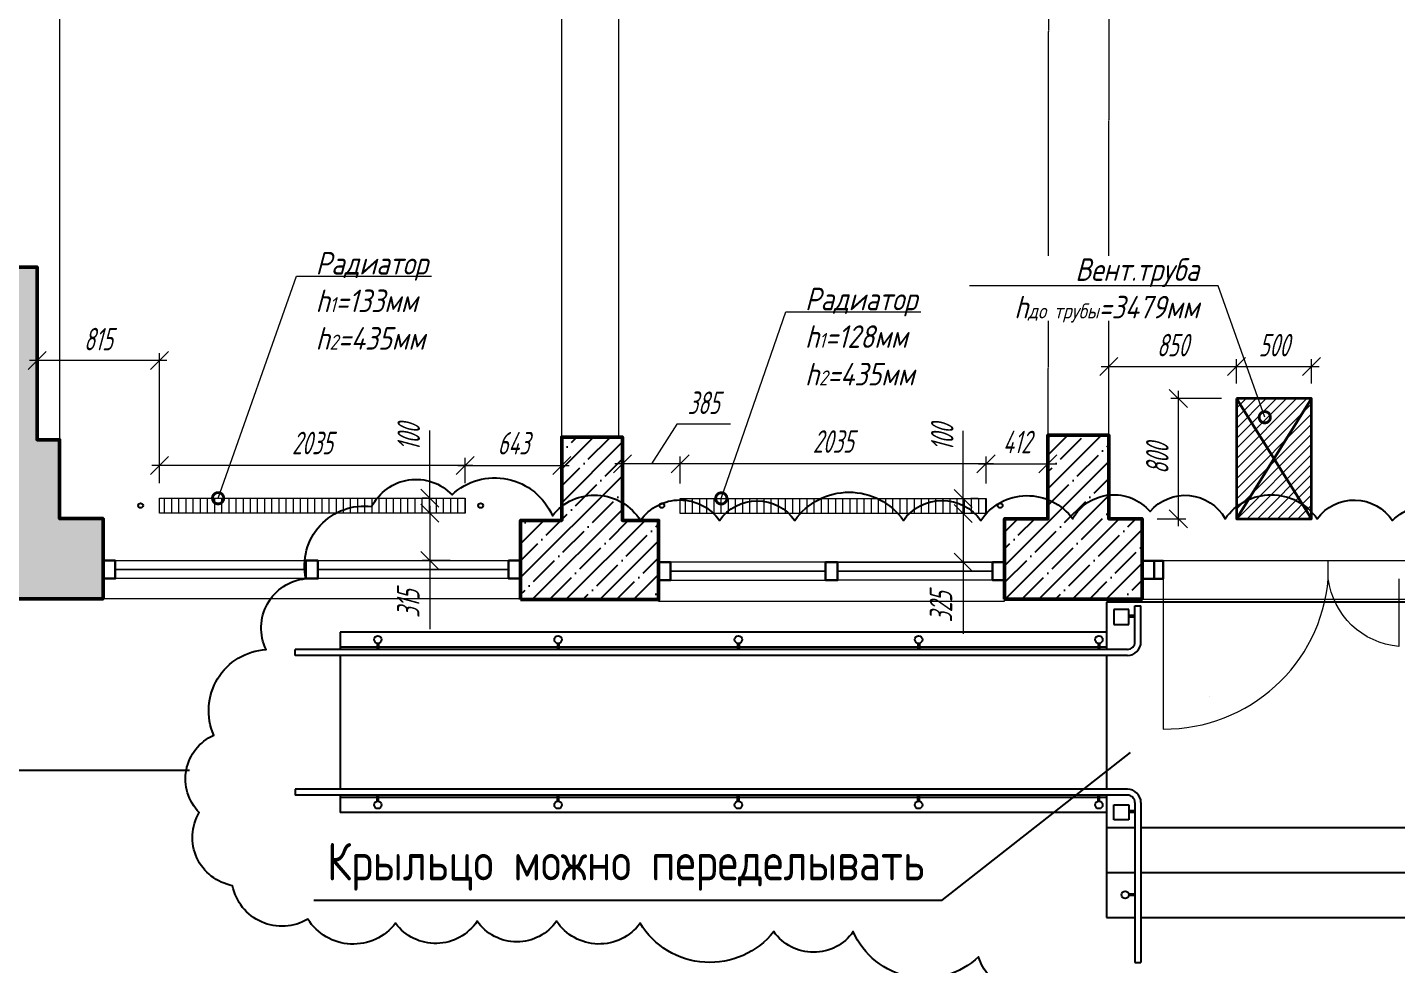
# Model space of a CAD drawing. Header units: millimetres. Extents: x -85477 to 745244, y -3684 to 128206.
# Drawn here: x 646465 to 655580, y 65925 to 72163 of the extents above; entities that cross this region are included whole.
import ezdxf
from ezdxf import colors
from ezdxf.entities.mleader import LeaderData, LeaderLine
from ezdxf.math import Vec2, Vec3

# ---------------------------------------------------------------- set-up
doc = ezdxf.new("R2010")
doc.units = ezdxf.units.MM
doc.linetypes.add('ACAD_ISO02W100', pattern=[15, 12, -3])
for name, color, linetype, lineweight in [('РАЗМЕРЫ', 5, 'Continuous', 15), ('СТЕНЫ 01', 7, 'Continuous', 50), ('ТЕКСТ', 106, 'Continuous', 20)]:
    doc.layers.add(name, color=color, linetype=linetype, lineweight=lineweight)
doc.layers.add('ШТРИХОВКА', color=3, linetype='Continuous', transparency=0.5)
doc.styles.add('ism - 01', font='simplex.shx', dxfattribs={"width": 0.62, "oblique": 15, "height": 150})
doc.styles.add('ism - 02', font='simplex.shx', dxfattribs={"width": 0.8, "oblique": 15, "height": 150})
doc.styles.add('TITLE', font='romant.shx', dxfattribs={"width": 0.8})
doc.dimstyles.new('ism - 01', dxfattribs={"dimtxt": 150, "dimasz": 120, "dimexe": 50, "dimexo": 100, "dimgap": 65, "dimtad": 1, "dimdec": 0, "dimtxsty": 'ism - 01', "dimblk": 'OBLIQUE', "dimcen": 0, "dimdle": 50, "dimadec": 0, "dimazin": 0, "dimtfac": 1, "dimtdec": 0, "dimtmove": 0, "dimatfit": 3, "dimldrblk": 'OBLIQUE', "dimfxl": 1, "dimlwd": -1, "dimlwe": -1, "dimarcsym": 0})

# ---------------------------------------------------------------- blocks, each defined once
blk = doc.blocks.new('_Oblique')
at = {"color": 0, "lineweight": -2}
blk.add_line((-0.5, -0.5), (0.5, 0.5), dxfattribs=at)
blk = doc.blocks.new('*D151')
at = {"layer": 'Defpoints', "color": 0}
for p in [(652846.3, 68928.3), (652695.1, 68603.3), (652846.3, 68603.3)]:
    blk.add_point(p, dxfattribs=at)
at = {"layer": 'РАЗМЕРЫ', "color": 0}
for p, q in [((652746.3, 68928.3), (652645.1, 68928.3)), ((652695.1, 68978.3), (652695.1, 68603.3)), ((652746.3, 68603.3), (652645.1, 68603.3)), ((652695.1, 68603.3), (652695.1, 68126.3))]:
    blk.add_line(p, q, dxfattribs=at)
at = {"layer": 'РАЗМЕРЫ', "color": 0, "xscale": 120, "yscale": 120, "zscale": 120}
for p, rotation in [((652695.1, 68928.3), 90), ((652695.1, 68603.3), 270)]:
    blk.add_blockref('_Oblique', p, dxfattribs=dict(at, rotation=rotation))
at = {"layer": 'РАЗМЕРЫ', "color": 0, "insert": (652546.2, 68304.8), "char_height": 150, "attachment_point": 5, "rotation": 90, "style": 'ism - 01'}
blk.add_mtext('325', dxfattribs=at)
blk = doc.blocks.new('*D152')
at = {"layer": 'Defpoints', "color": 0}
for p in [(653258.3, 69257.9), (652846.3, 69028.3), (653258.3, 69028.3)]:
    blk.add_point(p, dxfattribs=at)
at = {"layer": 'РАЗМЕРЫ', "color": 0}
for p, q in [((652846.3, 69128.3), (652846.3, 69307.9)), ((653258.3, 69128.3), (653258.3, 69307.9)), ((652796.3, 69257.9), (653308.3, 69257.9))]:
    blk.add_line(p, q, dxfattribs=at)
at = {"layer": 'РАЗМЕРЫ', "color": 0, "xscale": 120, "yscale": 120, "zscale": 120, "rotation": 180}
blk.add_blockref('_Oblique', (652846.3, 69257.9), dxfattribs=at)
at = {"layer": 'РАЗМЕРЫ', "color": 0, "xscale": 120, "yscale": 120, "zscale": 120}
blk.add_blockref('_Oblique', (653258.3, 69257.9), dxfattribs=at)
at = {"layer": 'РАЗМЕРЫ', "color": 0, "insert": (653052.3, 69403.7), "char_height": 150, "attachment_point": 5, "style": 'ism - 01'}
blk.add_mtext('412', dxfattribs=at)
blk = doc.blocks.new('*D153')
at = {"layer": 'Defpoints', "color": 0}
for p in [(650811.3, 69257.9), (650811.3, 69028.3), (652846.3, 69038.3)]:
    blk.add_point(p, dxfattribs=at)
at = {"layer": 'РАЗМЕРЫ', "color": 0}
for p, q in [((650811.3, 69128.3), (650811.3, 69307.9)), ((652846.3, 69138.3), (652846.3, 69307.9)), ((652896.3, 69257.9), (650761.3, 69257.9))]:
    blk.add_line(p, q, dxfattribs=at)
at = {"layer": 'РАЗМЕРЫ', "color": 0, "xscale": 120, "yscale": 120, "zscale": 120, "rotation": 180}
blk.add_blockref('_Oblique', (650811.3, 69257.9), dxfattribs=at)
at = {"layer": 'РАЗМЕРЫ', "color": 0, "xscale": 120, "yscale": 120, "zscale": 120}
blk.add_blockref('_Oblique', (652846.3, 69257.9), dxfattribs=at)
at = {"layer": 'РАЗМЕРЫ', "color": 0, "insert": (651828.8, 69406.8), "char_height": 150, "attachment_point": 5, "style": 'ism - 01'}
blk.add_mtext('2035', dxfattribs=at)
blk = doc.blocks.new('*D154')
at = {"layer": 'Defpoints', "color": 0}
for p in [(650426.3, 69257.9), (650426.3, 69038.3), (650811.3, 69038.3)]:
    blk.add_point(p, dxfattribs=at)
at = {"layer": 'РАЗМЕРЫ', "color": 0}
for p, q in [((650787.5, 69521.6), (650618.8, 69257.9)), ((651144.6, 69521.6), (650787.5, 69521.6)), ((650426.3, 69138.3), (650426.3, 69307.9)), ((650811.3, 69138.3), (650811.3, 69307.9)), ((650861.3, 69257.9), (650376.3, 69257.9))]:
    blk.add_line(p, q, dxfattribs=at)
at = {"layer": 'РАЗМЕРЫ', "color": 0, "xscale": 120, "yscale": 120, "zscale": 120, "rotation": 180}
blk.add_blockref('_Oblique', (650426.3, 69257.9), dxfattribs=at)
at = {"layer": 'РАЗМЕРЫ', "color": 0, "xscale": 120, "yscale": 120, "zscale": 120}
blk.add_blockref('_Oblique', (650811.3, 69257.9), dxfattribs=at)
at = {"layer": 'РАЗМЕРЫ', "color": 0, "insert": (650966, 69664.7), "char_height": 150, "attachment_point": 5, "style": 'ism - 01'}
blk.add_mtext('385', dxfattribs=at)
blk = doc.blocks.new('*D155')
at = {"layer": 'Defpoints', "color": 0}
for p in [(650022.3, 69248.1), (649379.3, 69029.3), (650022.3, 69029.3)]:
    blk.add_point(p, dxfattribs=at)
at = {"layer": 'РАЗМЕРЫ', "color": 0}
for p, q in [((649379.3, 69129.3), (649379.3, 69298.1)), ((650022.3, 69129.3), (650022.3, 69298.1)), ((649329.3, 69248.1), (650072.3, 69248.1))]:
    blk.add_line(p, q, dxfattribs=at)
at = {"layer": 'РАЗМЕРЫ', "color": 0, "xscale": 120, "yscale": 120, "zscale": 120, "rotation": 180}
blk.add_blockref('_Oblique', (649379.3, 69248.1), dxfattribs=at)
at = {"layer": 'РАЗМЕРЫ', "color": 0, "xscale": 120, "yscale": 120, "zscale": 120}
blk.add_blockref('_Oblique', (650022.3, 69248.1), dxfattribs=at)
at = {"layer": 'РАЗМЕРЫ', "color": 0, "insert": (649700.8, 69395.6), "char_height": 150, "attachment_point": 5, "style": 'ism - 01'}
blk.add_mtext('643', dxfattribs=at)
blk = doc.blocks.new('*D156')
at = {"layer": 'Defpoints', "color": 0}
for p in [(647344.3, 69248.1), (647344.3, 69029.3), (649379.3, 69039.3)]:
    blk.add_point(p, dxfattribs=at)
at = {"layer": 'РАЗМЕРЫ', "color": 0}
for p, q in [((647344.3, 69129.3), (647344.3, 69298.1)), ((649379.3, 69139.3), (649379.3, 69298.1)), ((649429.3, 69248.1), (647294.3, 69248.1))]:
    blk.add_line(p, q, dxfattribs=at)
at = {"layer": 'РАЗМЕРЫ', "color": 0, "xscale": 120, "yscale": 120, "zscale": 120, "rotation": 180}
blk.add_blockref('_Oblique', (647344.3, 69248.1), dxfattribs=at)
at = {"layer": 'РАЗМЕРЫ', "color": 0, "xscale": 120, "yscale": 120, "zscale": 120}
blk.add_blockref('_Oblique', (649379.3, 69248.1), dxfattribs=at)
at = {"layer": 'РАЗМЕРЫ', "color": 0, "insert": (648361.8, 69397), "char_height": 150, "attachment_point": 5, "style": 'ism - 01'}
blk.add_mtext('2035', dxfattribs=at)
blk = doc.blocks.new('*D157')
at = {"layer": 'Defpoints', "color": 0}
for p in [(646529.3, 69945.3), (646529.3, 69736.6), (647344.3, 69039.3)]:
    blk.add_point(p, dxfattribs=at)
at = {"layer": 'РАЗМЕРЫ', "color": 0}
for p, q in [((647394.3, 69945.3), (646479.3, 69945.3)), ((646529.3, 69836.6), (646529.3, 69995.3)), ((647344.3, 69139.3), (647344.3, 69995.3))]:
    blk.add_line(p, q, dxfattribs=at)
at = {"layer": 'РАЗМЕРЫ', "color": 0, "xscale": 120, "yscale": 120, "zscale": 120, "rotation": 180}
blk.add_blockref('_Oblique', (646529.3, 69945.3), dxfattribs=at)
at = {"layer": 'РАЗМЕРЫ', "color": 0, "xscale": 120, "yscale": 120, "zscale": 120}
blk.add_blockref('_Oblique', (647344.3, 69945.3), dxfattribs=at)
at = {"layer": 'РАЗМЕРЫ', "color": 0, "insert": (646936.8, 70088.5), "char_height": 150, "attachment_point": 5, "style": 'ism - 01'}
blk.add_mtext('815', dxfattribs=at)
blk = doc.blocks.new('*D158')
at = {"layer": 'Defpoints', "color": 0}
for p in [(649379.3, 68929.3), (649143.5, 68614.3), (649379.3, 68614.3)]:
    blk.add_point(p, dxfattribs=at)
at = {"layer": 'РАЗМЕРЫ', "color": 0}
for p, q in [((649279.3, 68929.3), (649093.5, 68929.3)), ((649143.5, 68979.3), (649143.5, 68614.3)), ((649279.3, 68614.3), (649093.5, 68614.3)), ((649143.5, 68614.3), (649143.5, 68158.2))]:
    blk.add_line(p, q, dxfattribs=at)
at = {"layer": 'РАЗМЕРЫ', "color": 0, "xscale": 120, "yscale": 120, "zscale": 120}
for p, rotation in [((649143.5, 68929.3), 90), ((649143.5, 68614.3), 270)]:
    blk.add_blockref('_Oblique', p, dxfattribs=dict(at, rotation=rotation))
at = {"layer": 'РАЗМЕРЫ', "color": 0, "insert": (649000.4, 68326.3), "char_height": 150, "attachment_point": 5, "rotation": 90, "style": 'ism - 01'}
blk.add_mtext('315', dxfattribs=at)
blk = doc.blocks.new('*D445')
at = {"layer": 'Defpoints', "color": 0}
for p in [(652695.1, 69028.3), (652695.1, 69028.3), (652695.1, 68928.3)]:
    blk.add_point(p, dxfattribs=at)
at = {"layer": 'РАЗМЕРЫ', "color": 0, "linetype": 'Continuous'}
for p, q in [((652695.1, 69028.3), (652695.1, 69479)), ((652695.1, 68928.3), (652695.1, 69028.3)), ((652795.1, 69028.3), (652745.1, 69028.3)), ((652695.1, 68928.3), (652695.1, 68808.3)), ((652795.1, 68928.3), (652745.1, 68928.3))]:
    blk.add_line(p, q, dxfattribs=at)
at = {"layer": 'РАЗМЕРЫ', "color": 0, "xscale": 120, "yscale": 120, "zscale": 120}
for p, rotation in [((652695.1, 69028.3), 270), ((652695.1, 68928.3), 90)]:
    blk.add_blockref('_Oblique', p, dxfattribs=dict(at, rotation=rotation))
at = {"layer": 'РАЗМЕРЫ', "color": 0, "insert": (652555.1, 69433.7), "char_height": 150, "attachment_point": 5, "rotation": 90, "style": 'ism - 01'}
blk.add_mtext('100', dxfattribs=at)
blk = doc.blocks.new('*D446')
at = {"layer": 'Defpoints', "color": 0}
for p in [(649143.5, 69029.3), (649228.1, 69029.3), (649143.5, 68929.3)]:
    blk.add_point(p, dxfattribs=at)
at = {"layer": 'РАЗМЕРЫ', "color": 0, "linetype": 'Continuous'}
for p, q in [((649143.5, 69029.3), (649143.5, 69480)), ((649128.1, 69029.3), (649093.5, 69029.3)), ((649143.5, 68929.3), (649143.5, 69029.3)), ((649143.5, 68929.3), (649143.5, 68809.3)), ((649243.5, 68929.3), (649193.5, 68929.3))]:
    blk.add_line(p, q, dxfattribs=at)
at = {"layer": 'РАЗМЕРЫ', "color": 0, "xscale": 120, "yscale": 120, "zscale": 120}
for p, rotation in [((649143.5, 69029.3), 270), ((649143.5, 68929.3), 90)]:
    blk.add_blockref('_Oblique', p, dxfattribs=dict(at, rotation=rotation))
at = {"layer": 'РАЗМЕРЫ', "color": 0, "insert": (649003.5, 69434.7), "char_height": 150, "attachment_point": 5, "rotation": 90, "style": 'ism - 01'}
blk.add_mtext('100', dxfattribs=at)
blk = doc.blocks.new('_DotSmall')
at = {"color": 0, "linetype": 'ByBlock', "const_width": 0.5}
blk.add_lwpolyline([(-0.0625, 0, 1), (0.0625, 0, 1)], format="xyb", close=True, dxfattribs=at)
blk = doc.blocks.new('*D548')
at = {"layer": 'Defpoints', "color": 0}
for p in [(654513.3, 69905.4), (654513.3, 69693.3), (653663.3, 69449.3)]:
    blk.add_point(p, dxfattribs=at)
at = {"layer": 'РАЗМЕРЫ', "color": 0, "linetype": 'Continuous'}
for p, q in [((653663.3, 69549.3), (653663.3, 69955.4)), ((654513.3, 69793.3), (654513.3, 69955.4)), ((653613.3, 69905.4), (654563.3, 69905.4))]:
    blk.add_line(p, q, dxfattribs=at)
at = {"layer": 'РАЗМЕРЫ', "color": 0, "xscale": 120, "yscale": 120, "zscale": 120, "rotation": 180}
blk.add_blockref('_Oblique', (653663.3, 69905.4), dxfattribs=at)
at = {"layer": 'РАЗМЕРЫ', "color": 0, "xscale": 120, "yscale": 120, "zscale": 120}
blk.add_blockref('_Oblique', (654513.3, 69905.4), dxfattribs=at)
at = {"layer": 'РАЗМЕРЫ', "color": 0, "insert": (654088.3, 70048.5), "char_height": 150, "attachment_point": 5, "style": 'ism - 01'}
blk.add_mtext('850', dxfattribs=at)
blk = doc.blocks.new('*D549')
at = {"layer": 'Defpoints', "color": 0}
for p in [(655013.3, 69905.4), (654513.3, 69693.3), (655013.3, 69693.3)]:
    blk.add_point(p, dxfattribs=at)
at = {"layer": 'РАЗМЕРЫ', "color": 0, "linetype": 'Continuous'}
for p, q in [((654513.3, 69793.3), (654513.3, 69955.4)), ((655013.3, 69793.3), (655013.3, 69955.4)), ((654463.3, 69905.4), (655063.3, 69905.4))]:
    blk.add_line(p, q, dxfattribs=at)
at = {"layer": 'РАЗМЕРЫ', "color": 0, "xscale": 120, "yscale": 120, "zscale": 120, "rotation": 180}
blk.add_blockref('_Oblique', (654513.3, 69905.4), dxfattribs=at)
at = {"layer": 'РАЗМЕРЫ', "color": 0, "xscale": 120, "yscale": 120, "zscale": 120}
blk.add_blockref('_Oblique', (655013.3, 69905.4), dxfattribs=at)
at = {"layer": 'РАЗМЕРЫ', "color": 0, "insert": (654763.3, 70048.5), "char_height": 150, "attachment_point": 5, "style": 'ism - 01'}
blk.add_mtext('500', dxfattribs=at)
blk = doc.blocks.new('*D550')
at = {"layer": 'Defpoints', "color": 0}
for p in [(654126.7, 69693.3), (654513.3, 69693.3), (653885.3, 68893.3)]:
    blk.add_point(p, dxfattribs=at)
at = {"layer": 'РАЗМЕРЫ', "color": 0, "linetype": 'Continuous'}
for p, q in [((654126.7, 68843.3), (654126.7, 69743.3)), ((654413.3, 69693.3), (654076.7, 69693.3)), ((653985.3, 68893.3), (654176.7, 68893.3))]:
    blk.add_line(p, q, dxfattribs=at)
at = {"layer": 'РАЗМЕРЫ', "color": 0, "xscale": 120, "yscale": 120, "zscale": 120}
for p, rotation in [((654126.7, 69693.3), 90), ((654126.7, 68893.3), 270)]:
    blk.add_blockref('_Oblique', p, dxfattribs=dict(at, rotation=rotation))
at = {"layer": 'РАЗМЕРЫ', "color": 0, "insert": (653986.7, 69293.3), "char_height": 150, "attachment_point": 5, "rotation": 90, "style": 'ism - 01'}
blk.add_mtext('800', dxfattribs=at)
blk = doc.blocks.new('елнлл')
for p, q in [((0, 0), (-2500, 0)), ((-2500, 0), (-2500, -315)), ((0, 0), (0, -2100)), ((-2350, -50), (-2450, -50)), ((-2450, -50), (-2450, -150)), ((-2350, -150), (-2350, -50)), ((-2310, -90), (-2350, -90)), ((-2310, -265), (-2310, -25.2)), ((-2310, -25.2), (-2270, -25.2)), ((-2270, -265), (-2270, -25.2)), ((-230, -25.2), (-230, -2400)), ((-190, -25.2), (-230, -25.2)), ((-190, -25.2), (-190, -2400)), ((-190, -90), (-150, -90)), ((-150, -150), (-150, -50)), ((-150, -50), (-50, -50)), ((-50, -50), (-50, -150)), ((-2450, -150), (-2350, -150)), ((-2310, -100), (-2350, -100)), ((-190, -100), (-150, -100)), ((-50, -150), (-150, -150)), ((-2500, -200), (-7600, -200)), ((-7600, -200), (-7600, -315)), ((-2360, -315), (-7900, -315)), ((-7900, -355), (-7900, -315)), ((-2360, -355), (-7900, -355)), ((-2500, -300), (-7600, -300)), ((-7600, -355), (-7600, -1245)), ((-7355, -275), (-7355, -315)), ((-7345, -275), (-7345, -315)), ((-6155, -275), (-6155, -315)), ((-6145, -275), (-6145, -315)), ((-4955, -275), (-4955, -315)), ((-4945, -275), (-4945, -315)), ((-3755, -275), (-3755, -315)), ((-3745, -275), (-3745, -315)), ((-2555, -275), (-2555, -315)), ((-2545, -275), (-2545, -315)), ((-2500, -355), (-2500, -1245)), ((-2360, -1245), (-7900, -1245)), ((-7900, -1245), (-7900, -1285)), ((-2360, -1285), (-7900, -1285)), ((-7600, -1285), (-7600, -1400)), ((-2500, -1300), (-7600, -1300)), ((-7355, -1325), (-7355, -1285)), ((-7345, -1325), (-7345, -1285)), ((-6155, -1325), (-6155, -1285)), ((-6145, -1325), (-6145, -1285)), ((-4955, -1325), (-4955, -1285)), ((-4945, -1325), (-4945, -1285)), ((-3755, -1325), (-3755, -1285)), ((-3745, -1325), (-3745, -1285)), ((-2555, -1325), (-2555, -1285)), ((-2545, -1325), (-2545, -1285)), ((-2500, -1285), (-2500, -2100)), ((-2450, -1350), (-2350, -1350)), ((-2450, -1450), (-2450, -1350)), ((-2350, -1350), (-2350, -1450)), ((-2310, -1335), (-2310, -2400)), ((-2270, -1335), (-2270, -2400)), ((-50, -1350), (-150, -1350)), ((-150, -1350), (-150, -1450)), ((-50, -1450), (-50, -1350)), ((-2500, -1400), (-7600, -1400)), ((-2350, -1450), (-2450, -1450)), ((-2310, -1390), (-2350, -1390)), ((-2310, -1400), (-2350, -1400)), ((-190, -1390), (-150, -1390)), ((-190, -1400), (-150, -1400)), ((-150, -1450), (-50, -1450)), ((-2500, -1500), (-2310, -1500)), ((-2270, -1500), (-230, -1500)), ((-190, -1500), (0, -1500)), ((-2500, -1800), (-2310, -1800)), ((-2270, -1800), (-230, -1800)), ((-190, -1800), (0, -1800)), ((-2310, -1943.7), (-2350, -1943.7)), ((-2310, -1953.7), (-2350, -1953.7)), ((-190, -1943.7), (-150, -1943.7)), ((-190, -1953.7), (-150, -1953.7)), ((-2500, -2100), (-2310, -2100)), ((-2270, -2100), (-230, -2100)), ((-190, -2100), (0, -2100)), ((-2310, -2400), (-2270, -2400)), ((-190, -2400), (-230, -2400))]:
    blk.add_line(p, q)
for centre in [(-7350, -250), (-6150, -250), (-4950, -250), (-3750, -250), (-2550, -250), (-7350, -1350), (-6150, -1350), (-4950, -1350), (-3750, -1350), (-2550, -1350), (-2375, -1948.7), (-125, -1948.7)]:
    blk.add_circle(centre, 25)
for centre, radius, start, end in [((-2360, -265), 50, 270, 360), ((-2360, -265), 90, 270, 0), ((-2360, -1335), 90, 0, 90), ((-2360, -1335), 50, 0, 90)]:
    blk.add_arc(centre, radius, start, end)
at = {"layer": 'РАЗМЕРЫ'}
blk.add_line((-1815.3, -628.6), (-1815.3, -628.6), dxfattribs=at)

msp = doc.modelspace()

# ---------------------------------------------------------------- hatches: boundary and pattern name
at = {"layer": 'РАЗМЕРЫ', "linetype": 'ACAD_ISO02W100', "ltscale": 0.3}
h = msp.add_hatch(dxfattribs=at)
h.set_pattern_fill('ANSI31', color=3, scale=15)
h.paths.add_polyline_path([(654513.3, 69693.3), (654513.3, 68893.3), (655013.3, 68893.3), (655013.3, 69693.3)])
at = {"layer": 'РАЗМЕРЫ'}
h = msp.add_hatch(dxfattribs=at)
h.set_pattern_fill('ANSI31', color=1, scale=15, angle=45)
h.set_pattern_definition([(90, (94500, 10), (-47.625, 0), [])])
h.paths.add_polyline_path([(647344.3, 69029.3), (649379.3, 69029.3), (649379.3, 68929.3), (647344.3, 68929.3)])
h = msp.add_hatch(dxfattribs=at)
h.set_pattern_fill('ANSI31', color=1, scale=15, angle=45)
h.set_pattern_definition([(90, (97967, 9), (-47.625, 0), [])])
h.paths.add_polyline_path([(650811.3, 69028.3), (652846.3, 69028.3), (652846.3, 68928.3), (650811.3, 68928.3)])
at = {"layer": 'ШТРИХОВКА', "true_color": 0x000000}
h = msp.add_hatch(dxfattribs=at)
h.set_pattern_fill('ANSI35', color=18, scale=25)
h.paths.add_polyline_path([(646764.3, 76160.3), (646480.3, 76160.3), (646480.3, 75600.3), (646764.3, 75600.3)], flags=16)
h.paths.add_polyline_path([(650391.3, 80021.3), (650691.3, 80021.3), (650691.3, 80593.3), (650391.3, 80593.3)], flags=16)
h.paths.add_polyline_path([(644796.2, 68894.3), (645791.3, 68894.3), (645791.3, 75600.3), (646091.3, 75600.3), (646091.3, 79603.3), (645842.3, 79603.3), (645842.3, 91189.3), (644796.2, 91189.4), (644796.2, 91609.4), (647394.3, 91609.4), (647394.3, 91189.3), (646242.3, 91189.3), (646242.3, 86690.3), (646599.3, 86690.3), (646599.3, 86047.3), (646699.3, 86047.3), (646699.3, 85233.3), (646554.3, 85233.3), (646554.3, 84078.3), (646109.3, 84078.3), (646109.3, 80623.3), (646854.3, 80623.3), (646854.3, 80503.3), (646109.3, 80503.3), (646109.3, 79978.3), (646739.9, 79978.3), (646739.9, 79553.3), (646539.5, 79553.3), (646539.5, 78543.3), (648169.5, 78543.3), (648169.5, 80503.3), (647868.3, 80503.3), (647868.3, 80623.3), (648590.6, 80623.3), (648590.6, 80503.3), (648289.5, 80503), (648291.5, 78555.1), (649977.3, 78555.5), (649977.5, 78683.6), (650067.1, 78683.1), (650067, 80503), (649987.3, 80503), (649987.3, 80503.3), (649607.3, 80503.3), (649607.3, 80623.3), (649987.3, 80623.3), (649987.3, 80878.3), (650391.3, 80878.3), (650391.3, 80713.3), (650811.3, 80713.3), (650811.3, 79901.3), (650338.3, 79901.3), (650338.3, 78649.3), (650428.3, 78649.3), (650428.3, 78229.3), (646480.3, 78229.3), (646480.3, 76280.3), (646884.3, 76280.3), (646884.3, 75480.3), (646686.3, 75480.3), (646686.3, 75210.3), (646091.3, 75210.3), (646091.3, 70568.3), (646529.3, 70568.3), (646529.3, 69418.3), (646679.3, 69418.3), (646679.3, 68894.3), (646969.3, 68894.3), (646969.3, 68360.3), (644796.2, 68360.3)])
h = msp.add_hatch(dxfattribs=at)
h.set_pattern_fill('ANSI35', color=18, scale=25)
h.paths.add_polyline_path([(649748.3, 68354.3), (649748.3, 68881.3), (650022.3, 68881.3), (650022.3, 69436.3), (650426.3, 69436.3), (650426.3, 68881.3), (650666.3, 68881.3), (650666.3, 68354.3)])
h.paths.add_polyline_path([(652970.3, 68358.3), (652970.3, 68893.3), (653258.3, 68893.3), (653258.3, 69449.3), (653663.3, 69449.3), (653663.3, 68893.3), (653885.3, 68893.3), (653885.3, 68358.3)])

# ---------------------------------------------------------------- linework, layer by layer
at = {"color": 1}
for p, q in [((652555.1, 66353.1), (653807.7, 67336.1)), ((645408.7, 67220.3), (647543.4, 67220.3)), ((648372.4, 66353.1), (652555.1, 66353.1))]:
    msp.add_line(p, q, dxfattribs=at)
msp.add_lwpolyline([(653270.4, 65810.8, -0.520567), (652797.4, 65977.8, -0.520567), (651962.8, 66144.7, -0.520567), (651434.1, 66144.7, -0.520567), (650543.8, 66200.3, -0.520567), (649987.4, 66214.2, -0.520567), (649458.7, 66214.2, -0.520567), (648916.2, 66200.3, -0.520567), (648331.9, 66228.2, -0.520567), (647831.1, 66450.7, -0.520567), (647608.5, 66937.6, -0.520567), (647705.9, 67452.4, -0.520567), (648053.7, 68022.7, -0.520567), (648318.8, 68494.3, -0.520567), (648758.2, 68973.7, -0.520567), (649291.8, 69052.1, -0.520567), (649959.5, 68913, -0.520567), (650546.3, 68881.3, -0.520567), (651072.4, 68881.3, -0.520567), (651573.2, 68881.3, -0.520567), (652296.6, 68881.3, -0.520567), (652811.3, 68881.3, -0.520567), (653423.4, 68893.3, -0.520567), (653938.2, 68940.9, -0.520567), (654439, 68893.3, -0.520567), (655051.1, 68893.3, -0.520567), (655551.9, 68881.3, -0.520567), (656136.1, 68773.9, -0.520567)], format="xyb", dxfattribs=at)
for centre in [(647218.7, 68980.7), (649482.5, 68980.7), (650688.8, 68980.7), (652940.8, 68980.7)]:
    msp.add_circle(centre, 16, dxfattribs=at)
at = {"layer": 'РАЗМЕРЫ', "color": 0, "ltscale": 0.5}
msp.add_lwpolyline([(650428.3, 78649.3), (650428.3, 78229.3), (646480.3, 78229.3), (646480.3, 76280.3), (646884.3, 76280.3), (646884.3, 75480.3), (646686.3, 75480.3), (646686.3, 75210.3), (646091.3, 75210.3), (646091.3, 70568.3), (646529.3, 70568.3), (646529.3, 69418.3), (646679.3, 69418.3), (646679.3, 68894.3), (646969.3, 68894.3), (646969.3, 68360.3), (644796.2, 68360.3), (644796.2, 68894.3), (645791.3, 68894.3), (645791.3, 75600.3), (646091.3, 75600.3), (646091.3, 79603.3)], dxfattribs=at)
at = {"layer": 'РАЗМЕРЫ', "color": 0, "linetype": 'ACAD_ISO02W100', "ltscale": 0.5}
for points in [[(653267.3, 76027.3), (653667.3, 76027.3), (653660.8, 69449.3), (653260.8, 69449.3)], [(646679.3, 69418.3), (646529.3, 69418.3), (646529.3, 70568.3), (646091.3, 70568.3), (646091.3, 75210.3), (646679.3, 75210.3)], [(650022.3, 72681.3), (650400.3, 72681.3), (650400.3, 69436.3), (650022.3, 69436.3)]]:
    msp.add_lwpolyline(points, close=True, dxfattribs=at)
at = {"layer": 'РАЗМЕРЫ', "color": 3, "lineweight": 35, "ltscale": 0.3}
msp.add_lwpolyline([(654513.3, 69693.3), (654513.3, 68893.3), (655013.3, 68893.3), (655013.3, 69693.3)], close=True, dxfattribs=at)
at = {"layer": 'РАЗМЕРЫ', "color": 1}
for points in [[(647344.3, 69029.3), (649379.3, 69029.3), (649379.3, 68929.3), (647344.3, 68929.3)], [(650811.3, 69028.3), (652846.3, 69028.3), (652846.3, 68928.3), (650811.3, 68928.3)]]:
    msp.add_lwpolyline(points, close=True, dxfattribs=at)
at = {"layer": 'РАЗМЕРЫ', "color": 4, "lineweight": 30}
for points in [[(646969.3, 68614.3), (646969.3, 68494.3), (647049.3, 68494.3), (647049.3, 68614.3)], [(648318.8, 68614.3), (648318.8, 68494.3), (648398.8, 68494.3), (648398.8, 68614.3)], [(649668.3, 68614.3), (649668.3, 68494.3), (649748.3, 68494.3), (649748.3, 68614.3)], [(650666.3, 68603.3), (650666.3, 68483.3), (650746.3, 68483.3), (650746.3, 68603.3)], [(651778.3, 68603.3), (651778.3, 68483.3), (651858.3, 68483.3), (651858.3, 68603.3)], [(652890.3, 68603.3), (652890.3, 68483.3), (652970.3, 68483.3), (652970.3, 68603.3)], [(653885.3, 68613.3), (653885.3, 68493.3), (653965.3, 68493.3), (653965.3, 68613.3)], [(653965.3, 68613.3), (653965.3, 68493.3), (654025.3, 68493.3), (654025.3, 68613.3)]]:
    msp.add_lwpolyline(points, close=True, dxfattribs=at)
at = {"layer": 'РАЗМЕРЫ', "color": 4}
for points in [[(646969.3, 68614.3), (649748.3, 68614.3), (649748.3, 68360.3), (646969.3, 68360.3)], [(647049.3, 68614.3), (648318.8, 68614.3), (648318.8, 68554.3), (647049.3, 68554.3)], [(647049.3, 68554.3), (648318.8, 68554.3), (648318.8, 68494.3), (647049.3, 68494.3)], [(648398.8, 68614.3), (649668.3, 68614.3), (649668.3, 68554.3), (648398.8, 68554.3)], [(648398.8, 68554.3), (649668.3, 68554.3), (649668.3, 68494.3), (648398.8, 68494.3)], [(652970.3, 68603.3), (650666.3, 68603.3), (650666.3, 68344.3), (652970.3, 68344.3)], [(651778.3, 68603.3), (650746.3, 68603.3), (650746.3, 68543.3), (651778.3, 68543.3)], [(651858.3, 68603.3), (652890.3, 68603.3), (652890.3, 68543.3), (651858.3, 68543.3)], [(653885.3, 68358.3), (656164.3, 68358.3), (656164.3, 68613.3), (653885.3, 68613.3)], [(651778.3, 68543.3), (650746.3, 68543.3), (650746.3, 68483.3), (651778.3, 68483.3)], [(651858.3, 68543.3), (652890.3, 68543.3), (652890.3, 68483.3), (651858.3, 68483.3)]]:
    msp.add_lwpolyline(points, close=True, dxfattribs=at)
msp.add_lwpolyline([(655124.8, 68493.3), (655124.8, 68613.3)], dxfattribs=at)
for points in [[(654025.3, 68493.3), (654025.3, 67493.3, 0.392048), (655124.8, 68493.3)], [(655594.8, 68493.3), (655594.8, 68043.3, -0.354323), (655124.8, 68493.3)]]:
    msp.add_lwpolyline(points, format="xyb", dxfattribs=at)
at = {"layer": 'СТЕНЫ 01'}
msp.add_lwpolyline([(650428.3, 78649.3), (650428.3, 78229.3), (646480.3, 78229.3), (646480.3, 76280.3), (646884.3, 76280.3), (646884.3, 75480.3), (646686.3, 75480.3), (646686.3, 75210.3), (646091.3, 75210.3), (646091.3, 70568.3), (646529.3, 70568.3), (646529.3, 69418.3), (646679.3, 69418.3), (646679.3, 68894.3), (646969.3, 68894.3), (646969.3, 68360.3), (644796.2, 68360.3)], dxfattribs=at)
for points in [[(649748.3, 68354.3), (649748.3, 68881.3), (650022.3, 68881.3), (650022.3, 69436.3), (650426.3, 69436.3), (650426.3, 68881.3), (650666.3, 68881.3), (650666.3, 68354.3)], [(652970.3, 68358.3), (652970.3, 68893.3), (653258.3, 68893.3), (653258.3, 69449.3), (653663.3, 69449.3), (653663.3, 68893.3), (653885.3, 68893.3), (653885.3, 68358.3)]]:
    msp.add_lwpolyline(points, close=True, dxfattribs=at)
at = {"layer": 'ТЕКСТ', "color": 0}
for p, q in [((647734.4, 69029.3), (648255.9, 70507.4)), ((651084.2, 69028.3), (651513.6, 70269.3))]:
    msp.add_line(p, q, dxfattribs=at)

# ---------------------------------------------------------------- block references
msp.add_blockref('елнлл', (656147.8, 68338.3))
at = {"layer": 'ТЕКСТ', "color": 0, "xscale": 150, "yscale": 150, "zscale": 150, "rotation": 97.65060844988173}
for p in [(647734.4, 69029.3), (651084.2, 69028.3)]:
    msp.add_blockref('_DotSmall', p, dxfattribs=at)

# ---------------------------------------------------------------- texts
at = {"color": 1, "insert": (648460.2, 66735.6), "char_height": 250, "attachment_point": 1, "style": 'TITLE'}
msp.add_mtext_dynamic_manual_height_columns('Крыльцо можно переделывать ', width=6363.628, gutter_width=1500, heights=[0], dxfattribs=at).dxf.set("width", 4666.331)
at = {"layer": 'ТЕКСТ', "color": 0, "insert": (651641.3, 70430.2), "char_height": 150, "attachment_point": 1, "style": 'ism - 02', "bg_fill": 3, "box_fill_scale": 1.1, "bg_fill_color": 256, "bg_fill_transparency": 0}
msp.add_mtext('Радиатор\\Ph{\\H0.66667x;1}=128мм\\Ph{\\H0.66667x;2\\H1.49999x;=435мм}', dxfattribs=at)

# ---------------------------------------------------------------- dimensions: what is measured, and where the dimension line sits
at = {"layer": 'РАЗМЕРЫ'}
for base, p1, p2, picture, middle in [((646529.3, 69945.3), (647344.3, 69039.3), (646529.3, 69736.6), '*D157', (646936.8, 70088.5)), ((647344.3, 69248.1), (649379.3, 69039.3), (647344.3, 69029.3), '*D156', (648361.8, 69397)), ((650022.3, 69248.1), (649379.3, 69029.3), (650022.3, 69029.3), '*D155', (649700.8, 69395.6)), ((650811.3, 69257.9), (652846.3, 69038.3), (650811.3, 69028.3), '*D153', (651828.8, 69406.8)), ((653258.3, 69257.9), (652846.3, 69028.3), (653258.3, 69028.3), '*D152', (653052.3, 69403.7))]:
    dim = msp.add_linear_dim(base=base, p1=p1, p2=p2, dimstyle='ism - 01', dxfattribs=at)
    dim.commit()
    dim.dimension.update_dxf_attribs({"geometry": picture, "text_midpoint": middle})
dim = msp.add_linear_dim(base=(650426.3, 69257.9), p1=(650811.3, 69038.3), p2=(650426.3, 69038.3), dimstyle='ism - 01', override={"dimtmove": 1}, dxfattribs=at)
dim.commit()
dim.dimension.update_dxf_attribs({"geometry": '*D154', "text_midpoint": (650852.5, 69521.6), "dimtype": 160})
for base, p1, p2, picture, middle in [((649143.5, 69029.3), (649143.5, 68929.3), (649228.1, 69029.3), '*D446', (649003.5, 69434.7)), ((652695.1, 69028.3), (652695.1, 68928.3), (652695.1, 69028.3), '*D445', (652555.1, 69433.7))]:
    dim = msp.add_linear_dim(base=base, p1=p1, p2=p2, angle=90, dimstyle='ism - 01', override={"dimfxl": 2}, dxfattribs=at)
    dim.commit()
    dim.dimension.update_dxf_attribs({"geometry": picture, "text_midpoint": middle})
for base, p1, p2, picture, middle in [((649143.5, 68614.3), (649379.3, 68929.3), (649379.3, 68614.3), '*D158', (649000.4, 68326.3)), ((652695.1, 68603.3), (652846.3, 68928.3), (652846.3, 68603.3), '*D151', (652546.2, 68304.8))]:
    dim = msp.add_linear_dim(base=base, p1=p1, p2=p2, angle=90, dimstyle='ism - 01', dxfattribs=at)
    dim.commit()
    dim.dimension.update_dxf_attribs({"geometry": picture, "text_midpoint": middle})

# ---------------------------------------------------------------- next in the draw order: linework, layer by layer
at = {"layer": 'ТЕКСТ', "color": 0}
for p, q in [((651513.6, 70269.3), (651639.3, 70269.3)), ((651639.3, 70269.3), (652412.4, 70269.3))]:
    msp.add_line(p, q, dxfattribs=at)

# ---------------------------------------------------------------- next in the draw order: texts
at = {"layer": 'ТЕКСТ', "color": 0, "insert": (648383.6, 70668.3), "char_height": 150, "attachment_point": 1, "style": 'ism - 02', "bg_fill": 3, "box_fill_scale": 1.1, "bg_fill_color": 256, "bg_fill_transparency": 0}
msp.add_mtext('Радиатор\\Ph{\\H0.66667x;1}=133мм\\Ph{\\H0.66667x;2\\H1.49999x;=435мм}', dxfattribs=at)

# ---------------------------------------------------------------- next in the draw order: leaders
at = {"layer": 'ТЕКСТ', "color": 0}
ml = msp.add_multileader_mtext('Standard', dxfattribs=at)
ml.set_content('Вент.труба\\Ph{\\H0.66667x;до трубы\\H1.49999x;=3479мм}', style='ism - 02')
ml.set_leader_properties(linetype='ByLayer', lineweight=-1)
ml.set_arrow_properties(name='DOTSMALL')
ml.build(insert=Vec2(0, 0))
ml.multileader.update_dxf_attribs({"text_left_attachment_type": 6, "text_right_attachment_type": 6, "arrow_head_size": 150})
ctx = ml.context
ctx.base_point, ctx.char_height, ctx.arrow_head_size, ctx.plane_origin = Vec3(652687.7, 70443), 150, 150, Vec3(651295.1, 68485.9)
ctx.left_attachment, ctx.right_attachment, ctx.text_align_type = 6, 6, 2
notes = []
notes.append((ctx, [(1, (1, 1, 0), (654391.6, 70443), (-1, 0), 125.7, [(0, [(654702.1, 69568.3)], 0, [])])]))
ctx.mtext.insert, ctx.mtext.alignment, ctx.mtext.flow_direction = Vec3(654263.9, 70626.3), 3, 5
ctx.mtext.has_bg_fill, ctx.mtext.bg_color, ctx.mtext.bg_scale_factor, ctx.mtext.bg_transparency, ctx.mtext.use_window_bg_color = 1, -1073741824, 1.1, 0, 1
for ctx, leaders in notes:
    for number, flags, end, landing, length, lines in leaders:
        leader = LeaderData()
        leader.index, (leader.has_last_leader_line, leader.has_dogleg_vector, leader.attachment_direction) = number, flags
        leader.last_leader_point, leader.dogleg_vector, leader.dogleg_length = Vec3(end), Vec3(landing), length
        for number, points, colour, breaks in lines:
            line = LeaderLine()
            line.index, line.vertices, line.color, line.breaks = number, Vec3.list(points), colors.encode_raw_color(colour), breaks
            leader.lines.append(line)
        ctx.leaders.append(leader)

# ---------------------------------------------------------------- next in the draw order: linework, layer by layer
at = {"color": 3, "lineweight": 35}
for p, q in [((654513.3, 69693.3), (655013.3, 68893.3)), ((655013.3, 69693.3), (654513.3, 68893.3))]:
    msp.add_line(p, q, dxfattribs=at)
at = {"layer": 'ТЕКСТ', "color": 0}
for p, q in [((648255.9, 70507.4), (648381.6, 70507.4)), ((648381.6, 70507.4), (649154.8, 70507.4))]:
    msp.add_line(p, q, dxfattribs=at)

# ---------------------------------------------------------------- next in the draw order: dimensions: what is measured, and where the dimension line sits
at = {"layer": 'РАЗМЕРЫ'}
for base, p1, p2, picture, middle in [((654513.3, 69905.4), (653663.3, 69449.3), (654513.3, 69693.3), '*D548', (654088.3, 70048.5)), ((655013.3, 69905.4), (654513.3, 69693.3), (655013.3, 69693.3), '*D549', (654763.3, 70048.5))]:
    dim = msp.add_linear_dim(base=base, p1=p1, p2=p2, dimstyle='ism - 01', override={"dimfxl": 2}, dxfattribs=at)
    dim.commit()
    dim.dimension.update_dxf_attribs({"geometry": picture, "text_midpoint": middle})
dim = msp.add_linear_dim(base=(654126.7, 69693.3), p1=(653885.3, 68893.3), p2=(654513.3, 69693.3), angle=90, dimstyle='ism - 01', override={"dimfxl": 2}, dxfattribs=at)
dim.commit()
dim.dimension.update_dxf_attribs({"geometry": '*D550', "text_midpoint": (653986.7, 69293.3)})

doc.saveas('drawing.dxf')
